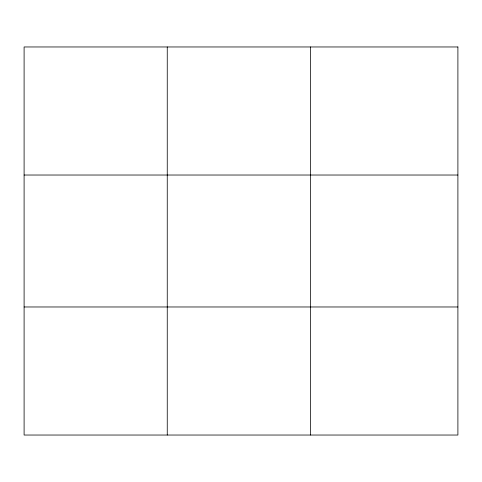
<?xml version="1.0" encoding="UTF-8"?>
<svg xmlns="http://www.w3.org/2000/svg" width="482" height="482" viewBox="0 0 482 482"><rect width="100%" height="100%" fill="white"/><g stroke="black" fill="none" stroke-linecap="round" stroke-linejoin="round"><path stroke-width="0.72" d="M167.254 435.035L167.254 46.965M310.408 435.035L310.408 46.965M24.1 175.026L457.9 175.026M24.1 306.974L457.9 306.974M457.9 46.965L457.9 435.035L24.1 435.035L24.1 46.965L457.9 46.965"/></g></svg>
